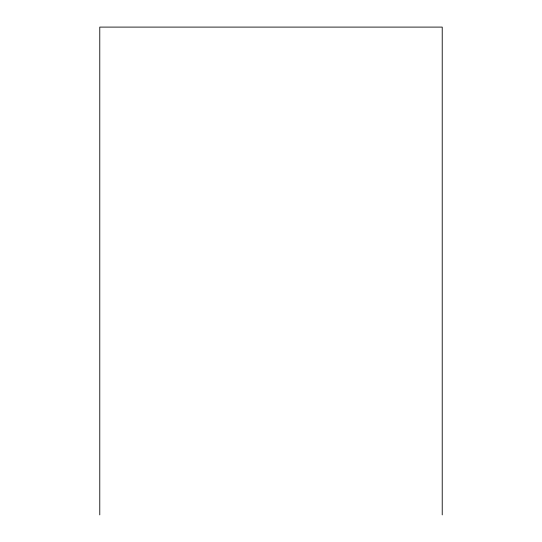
<?xml version="1.0" encoding="UTF-8"?>
<svg xmlns="http://www.w3.org/2000/svg" width="542" height="542" viewBox="0 0 542 542"><rect width="100%" height="100%" fill="white"/><g stroke="black" fill="none" stroke-linecap="round" stroke-linejoin="round"><path stroke-width="0.81" d="M442.225 514.9L442.225 27.1L99.775 27.1L99.775 514.9"/></g></svg>
